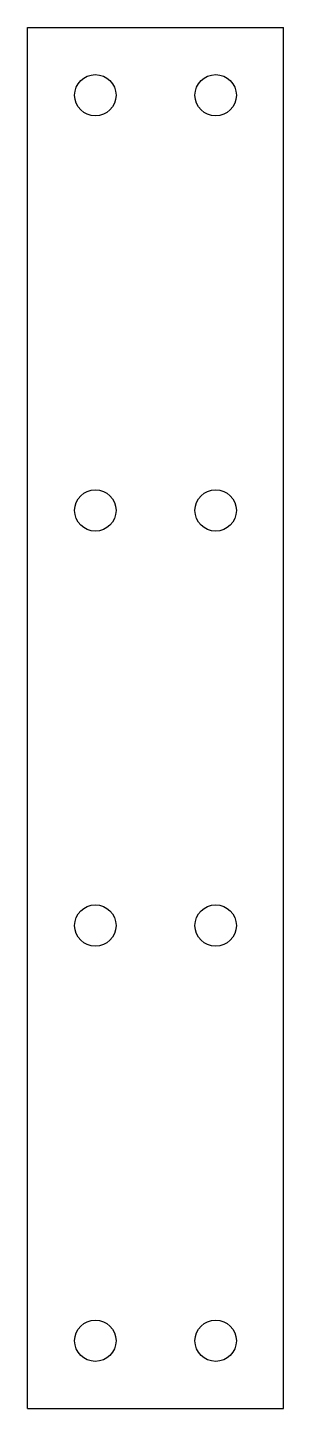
# Model space of a CAD drawing. Header units: millimetres. Extents: x 0 to 34, y 0 to 184.
import ezdxf

# ---------------------------------------------------------------- set-up
doc = ezdxf.new("R2010")
doc.units = ezdxf.units.MM

msp = doc.modelspace()

# ---------------------------------------------------------------- linework, layer by layer
for p, q in [((0, 0), (0, 183.65)), ((0, 183.65), (34, 183.65)), ((34, 0), (34, 183.65)), ((0, 0), (34, 0))]:
    msp.add_line(p, q)
for centre in [(9, 174.65), (25, 174.65), (9, 119.43), (25, 119.43), (9, 64.22), (25, 64.22), (9, 9), (25, 9)]:
    msp.add_circle(centre, 2.75)

doc.saveas('drawing.dxf')
